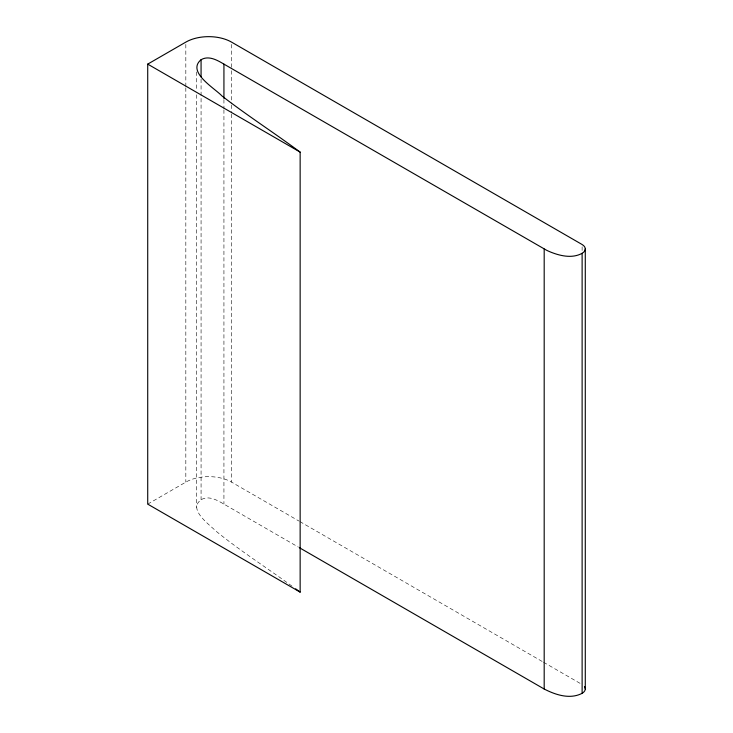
<?xml version="1.0" encoding="UTF-8"?>
<svg xmlns="http://www.w3.org/2000/svg" width="733" height="733" viewBox="0 0 733 733"><rect width="100%" height="100%" fill="white"/><g stroke="black" fill="none" stroke-linecap="round" stroke-linejoin="round"><path stroke-width="0.55" stroke-dasharray="3.67 2.75" d="M292.036 586.189C266.785 567.745 240.314 550.941 216.033 531.178C209.171 524.306 186.374 508.445 202.207 499.127C209.72 495.664 217.527 500.428 223.931 504.121L298.294 547.056M147.718 504.121L185.825 482.122A32.334 18.664 0 0 1 231.555 482.122L298.89 521.007M299.879 521.575L542.512 661.652M543.501 662.229L581.132 683.953M582.121 246.801L582.121 251.373M231.555 44.401L231.555 69.543M231.555 70.689L231.555 103.829M231.555 104.975L231.555 112.974M231.555 114.119L231.555 482.122M223.931 99.551L223.931 108.686M223.931 109.831L223.931 504.121M201.071 79.146L201.071 499.723M196.591 71.926L196.591 90.205M196.591 94.777L196.591 507.355M185.825 44.401L185.825 86.686M185.825 87.832L185.825 482.122"/><path stroke-width="1.1" d="M582.121 253.316C572.473 258.621 560.818 256.074 551.115 252.262A61.884 35.725 0 0 1 546.516 250.219L223.931 64.119C217.261 60.17 208.694 55.204 201.071 59.721C186.329 71.935 214.824 88.262 222.026 96.014C247.378 115.658 274.426 132.966 300.145 152.116L300.145 592.127L147.718 504.121L147.718 64.119L185.825 42.12A32.334 18.664 0 0 1 231.555 42.12L582.121 244.52A10.775 6.221 0 0 1 582.121 253.316L582.121 693.326C569.953 699.667 555.587 694.893 544.188 689.02L299.284 547.633M147.718 64.119L300.145 152.116M295.637 588.828L300.145 592.127M585.282 248.918L585.282 688.928M544.188 249.009L544.188 689.02M223.931 64.119L223.931 98.405M201.071 59.721L201.071 76.864M584.458 686.546A10.775 6.221 0 0 1 582.121 693.326"/></g></svg>
